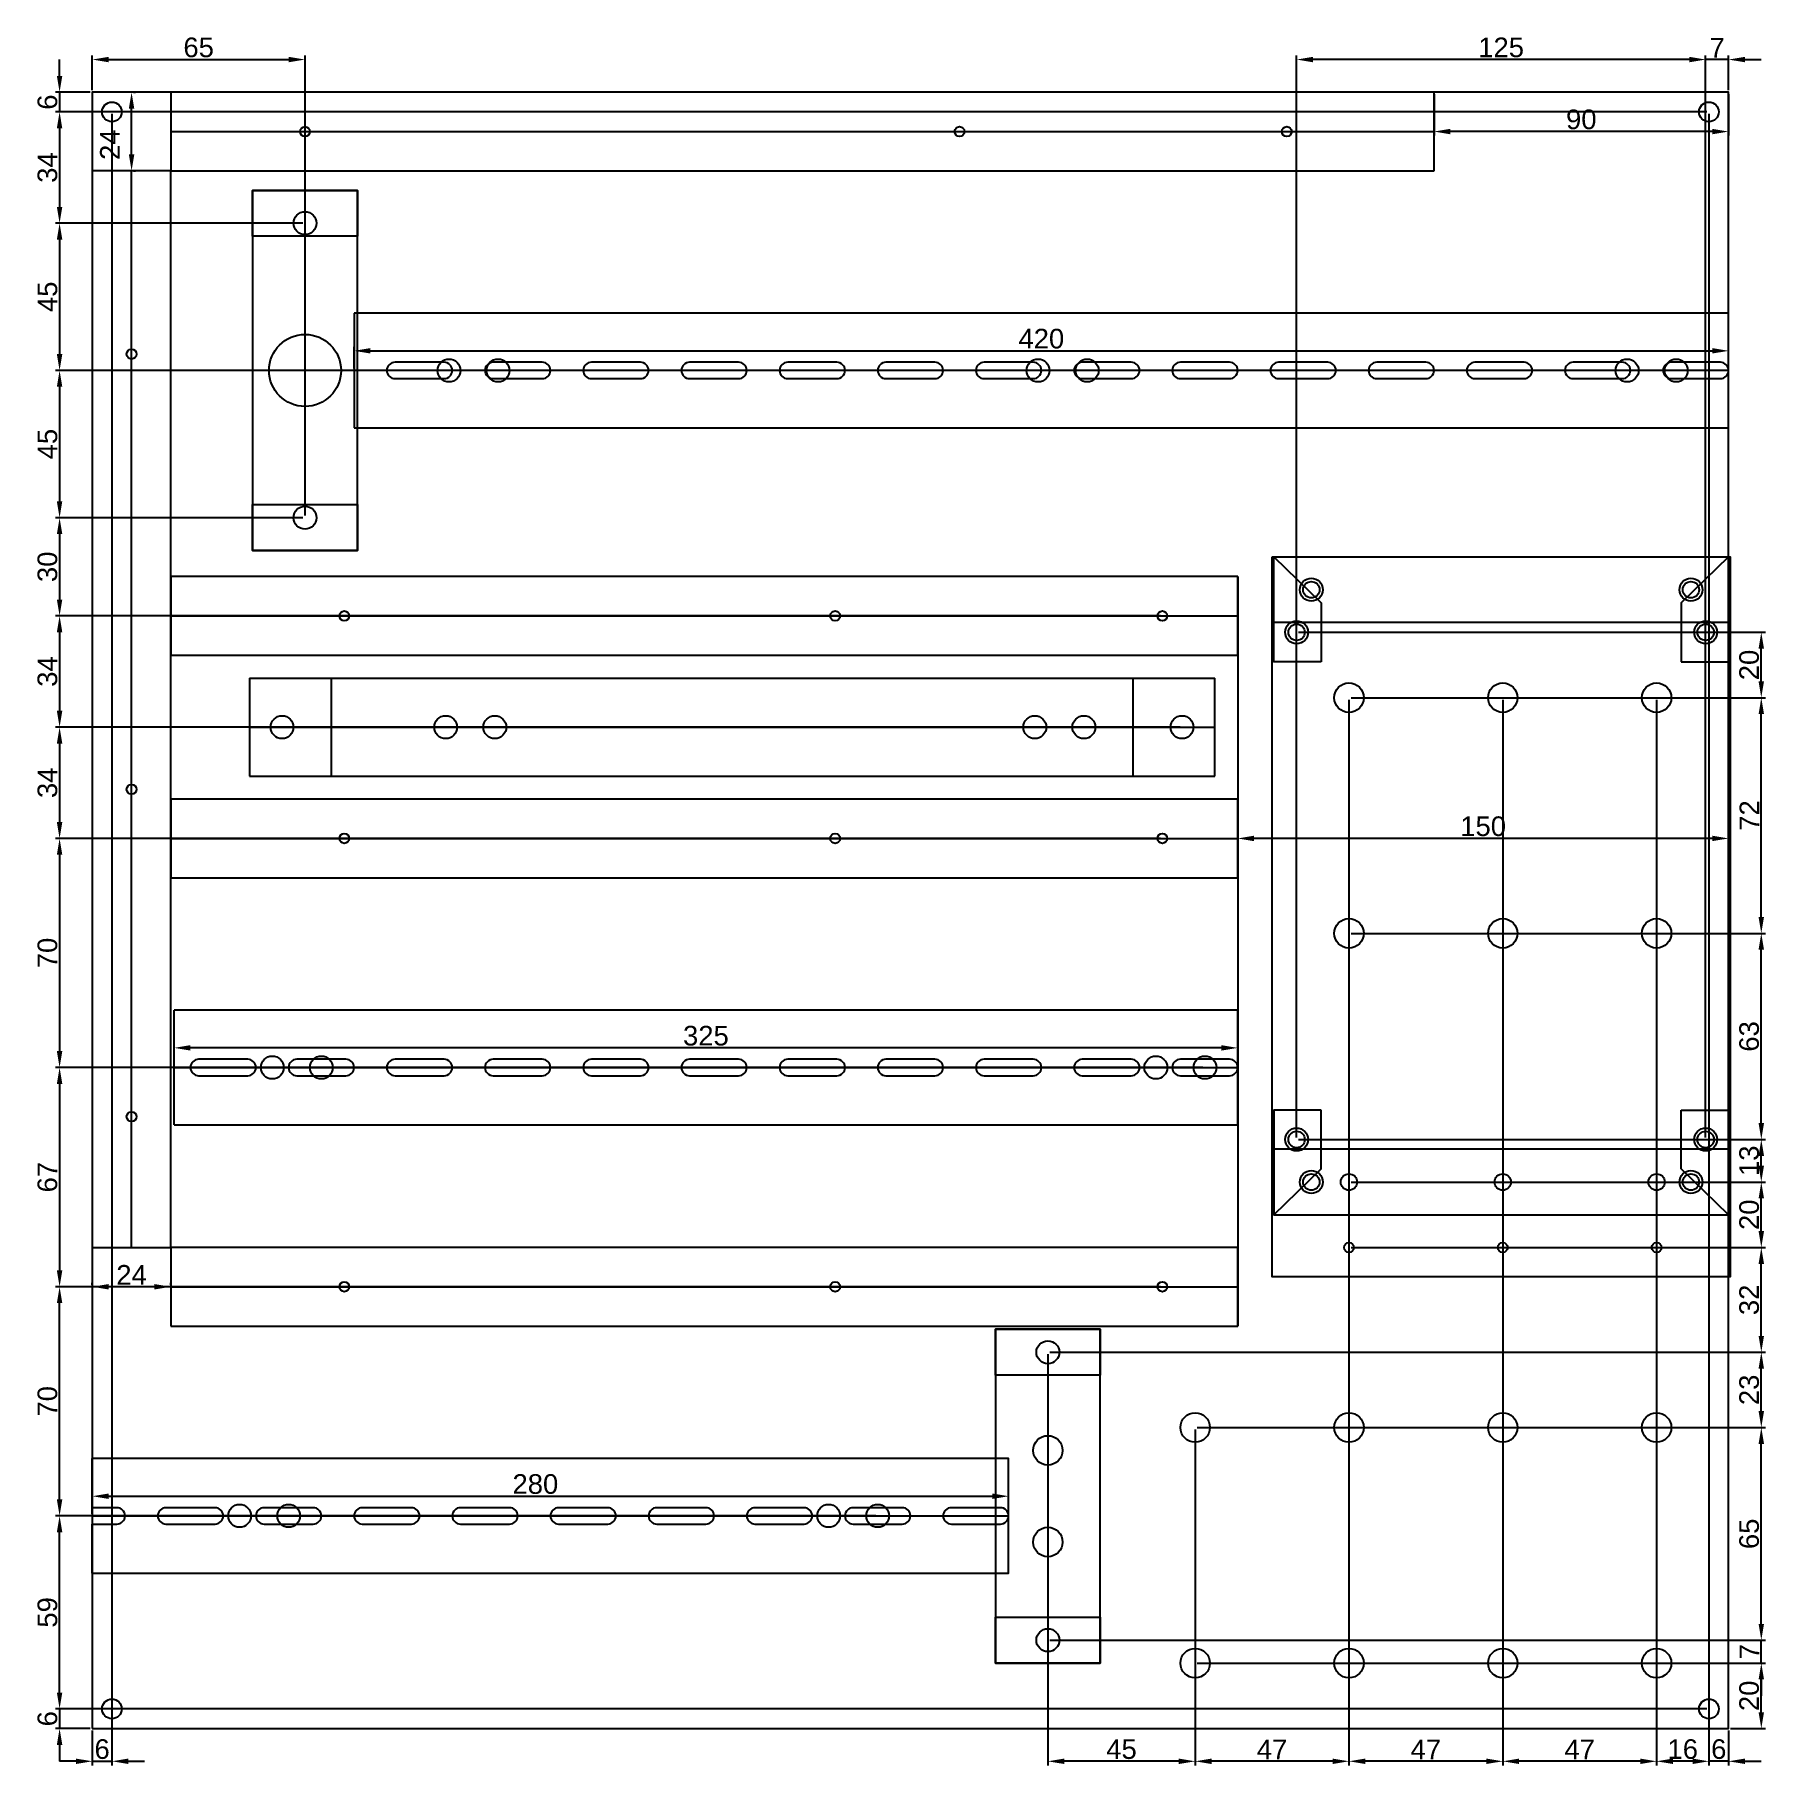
# Model space of a CAD drawing. Header units: millimetres. Extents: x -18 to 511, y -11 to 518.
import ezdxf

# ---------------------------------------------------------------- set-up
doc = ezdxf.new("R2010")
doc.units = ezdxf.units.MM
doc.layers.add('1', color=30, linetype='Continuous')
doc.layers.add('Dimension', color=5, linetype='Continuous')
doc.styles.get("Standard").update_dxf_attribs({"font": 'arial.ttf'})
doc.dimstyles.new('ISO-25', dxfattribs={"dimtxt": 2.5, "dimasz": 2.5, "dimexe": 1.25, "dimexo": 0.625, "dimtad": 1, "dimtxsty": 'Standard', "dimcen": 2.5, "dimadec": 0, "dimazin": 0, "dimtfac": 1, "dimtmove": 0, "dimatfit": 3, "dimfxl": 1, "dimarcsym": 0})

# ---------------------------------------------------------------- blocks, each defined once
blk = doc.blocks.new('*D10')
at = {"layer": '1', "color": 0, "lineweight": -2, "transparency": 16777216}
for p, q in [((0, 65.63), (0, 72.25)), ((5, 71), (275, 71)), ((280, 65.63), (280, 72.25))]:
    blk.add_line(p, q, dxfattribs=at)
at = {"layer": '1', "color": 0, "transparency": 16777216}
for points in [[(5, 71.83), (5, 70.17), (0, 71)], [(275, 71.83), (275, 70.17), (280, 71)]]:
    blk.add_solid(points, dxfattribs=at)
at = {"layer": '1', "color": 0, "transparency": 16777216, "insert": (135.39, 74.69), "char_height": 6, "attachment_point": 5}
blk.add_mtext('280', dxfattribs=at)
blk = doc.blocks.new('*D9')
at = {"layer": '1', "color": 0, "lineweight": -2, "transparency": 16777216}
for p, q in [((350, 272.62), (350, 273.25)), ((495, 272), (355, 272)), ((500, 272.62), (500, 273.25))]:
    blk.add_line(p, q, dxfattribs=at)
at = {"layer": '1', "color": 0, "transparency": 16777216}
for points in [[(355, 272.83), (355, 271.17), (350, 272)], [(495, 272.83), (495, 271.17), (500, 272)]]:
    blk.add_solid(points, dxfattribs=at)
at = {"layer": '1', "color": 0, "transparency": 16777216, "insert": (425, 275.69), "char_height": 6, "attachment_point": 5}
blk.add_mtext('150', dxfattribs=at)
blk = doc.blocks.new('*D11')
at = {"layer": '1', "color": 0, "lineweight": -2, "transparency": 16777216}
for p, q in [((25, 202.63), (25, 209.25)), ((345, 208), (30, 208)), ((350, 202.63), (350, 209.25))]:
    blk.add_line(p, q, dxfattribs=at)
at = {"layer": '1', "color": 0, "transparency": 16777216}
for points in [[(30, 208.83), (30, 207.17), (25, 208)], [(345, 208.83), (345, 207.17), (350, 208)]]:
    blk.add_solid(points, dxfattribs=at)
at = {"layer": '1', "color": 0, "transparency": 16777216, "insert": (187.5, 211.69), "char_height": 6, "attachment_point": 5}
blk.add_mtext('325', dxfattribs=at)
blk = doc.blocks.new('*D12')
at = {"layer": '1', "color": 0, "lineweight": -2, "transparency": 16777216}
for p, q in [((80, 415.62), (80, 422.25)), ((85, 421), (495, 421)), ((500, 415.62), (500, 422.25))]:
    blk.add_line(p, q, dxfattribs=at)
at = {"layer": '1', "color": 0, "transparency": 16777216}
for points in [[(85, 421.83), (85, 420.17), (80, 421)], [(495, 421.83), (495, 420.17), (500, 421)]]:
    blk.add_solid(points, dxfattribs=at)
at = {"layer": '1', "color": 0, "transparency": 16777216, "insert": (290, 424.69), "char_height": 6, "attachment_point": 5}
blk.add_mtext('420', dxfattribs=at)
blk = doc.blocks.new('*D13')
at = {"layer": '1', "color": 0, "lineweight": -2, "transparency": 16777216}
for p, q in [((410, 499.38), (410, 486.75)), ((500, 499.38), (500, 486.75)), ((495, 488), (415, 488))]:
    blk.add_line(p, q, dxfattribs=at)
at = {"layer": '1', "color": 0, "transparency": 16777216}
for points in [[(415, 488.83), (415, 487.17), (410, 488)], [(495, 488.83), (495, 487.17), (500, 488)]]:
    blk.add_solid(points, dxfattribs=at)
at = {"layer": '1', "color": 0, "transparency": 16777216, "insert": (455, 491.69), "char_height": 6, "attachment_point": 5}
blk.add_mtext('90', dxfattribs=at)
blk = doc.blocks.new('*D14')
at = {"layer": '1', "color": 0, "lineweight": -2, "transparency": 16777216}
for p, q in [((0, 135.62), (0, 136.25)), ((19, 135), (5, 135)), ((24, 135.62), (24, 136.25))]:
    blk.add_line(p, q, dxfattribs=at)
at = {"layer": '1', "color": 0, "transparency": 16777216}
for points in [[(5, 135.83), (5, 134.17), (0, 135)], [(19, 135.83), (19, 134.17), (24, 135)]]:
    blk.add_solid(points, dxfattribs=at)
at = {"layer": '1', "color": 0, "transparency": 16777216, "insert": (12, 138.64), "char_height": 6, "attachment_point": 5}
blk.add_mtext('24', dxfattribs=at)
blk = doc.blocks.new('*D15')
at = {"layer": '1', "color": 0, "lineweight": -2, "transparency": 16777216}
for p, q in [((12.63, 500), (13.25, 500)), ((12, 481), (12, 495)), ((12.63, 476), (13.25, 476))]:
    blk.add_line(p, q, dxfattribs=at)
at = {"layer": '1', "color": 0, "transparency": 16777216}
for points in [[(11.17, 495), (12.83, 495), (12, 500)], [(11.17, 481), (12.83, 481), (12, 476)]]:
    blk.add_solid(points, dxfattribs=at)
at = {"layer": '1', "color": 0, "transparency": 16777216, "insert": (5.36, 484), "char_height": 6, "attachment_point": 5, "rotation": 90}
blk.add_mtext('24', dxfattribs=at)
blk = doc.blocks.new('*D16')
at = {"layer": 'Dimension', "color": 0, "lineweight": -2, "transparency": 16777216}
for p, q in [((494, 493.38), (494, -11.25)), ((500, -0.62), (500, -11.25)), ((489, -10), (484, -10)), ((500, -10), (494, -10)), ((505, -10), (510, -10))]:
    blk.add_line(p, q, dxfattribs=at)
at = {"layer": 'Dimension', "color": 0, "transparency": 16777216}
for points in [[(489, -9.17), (489, -10.83), (494, -10)], [(505, -9.17), (505, -10.83), (500, -10)]]:
    blk.add_solid(points, dxfattribs=at)
at = {"layer": 'Dimension', "color": 0, "transparency": 16777216, "insert": (497, -6.31), "char_height": 6, "attachment_point": 5}
blk.add_mtext('6', dxfattribs=at)
blk = doc.blocks.new('*D17')
at = {"layer": 'Dimension', "color": 0, "lineweight": -2, "transparency": 16777216}
for p, q in [((6, 493.38), (6, -11.25)), ((0, -0.62), (0, -11.25)), ((-5, -10), (-10, -10)), ((0, -10), (6, -10)), ((11, -10), (16, -10))]:
    blk.add_line(p, q, dxfattribs=at)
at = {"layer": 'Dimension', "color": 0, "transparency": 16777216}
for points in [[(-5, -9.17), (-5, -10.83), (0, -10)], [(11, -9.17), (11, -10.83), (6, -10)]]:
    blk.add_solid(points, dxfattribs=at)
at = {"layer": 'Dimension', "color": 0, "transparency": 16777216, "insert": (3, -6.31), "char_height": 6, "attachment_point": 5}
blk.add_mtext('6', dxfattribs=at)
blk = doc.blocks.new('*D18')
at = {"layer": 'Dimension', "color": 0, "lineweight": -2, "transparency": 16777216}
for p, q in [((-10, 505), (-10, 510)), ((-0.62, 500), (-11.25, 500)), ((-10, 500), (-10, 494)), ((493.38, 494), (-11.25, 494)), ((-10, 489), (-10, 484))]:
    blk.add_line(p, q, dxfattribs=at)
at = {"layer": 'Dimension', "color": 0, "transparency": 16777216}
for points in [[(-10.83, 505), (-9.17, 505), (-10, 500)], [(-10.83, 489), (-9.17, 489), (-10, 494)]]:
    blk.add_solid(points, dxfattribs=at)
at = {"layer": 'Dimension', "color": 0, "transparency": 16777216, "insert": (-13.69, 497), "char_height": 6, "attachment_point": 5, "rotation": 90}
blk.add_mtext('6', dxfattribs=at)
blk = doc.blocks.new('*D19')
at = {"layer": 'Dimension', "color": 0, "lineweight": -2, "transparency": 16777216}
for p, q in [((-10, 11), (-10, 16)), ((493.38, 6), (-11.25, 6)), ((-10, 6), (-10, 0)), ((-0.63, 0), (-11.25, 0)), ((-10, -5), (-10, -10))]:
    blk.add_line(p, q, dxfattribs=at)
at = {"layer": 'Dimension', "color": 0, "transparency": 16777216}
for points in [[(-10.83, 11), (-9.17, 11), (-10, 6)], [(-10.83, -5), (-9.17, -5), (-10, 0)]]:
    blk.add_solid(points, dxfattribs=at)
at = {"layer": 'Dimension', "color": 0, "transparency": 16777216, "insert": (-13.69, 3), "char_height": 6, "attachment_point": 5, "rotation": 90}
blk.add_mtext('6', dxfattribs=at)
blk = doc.blocks.new('*D20')
at = {"layer": 'Dimension', "color": 0, "lineweight": -2, "transparency": 16777216}
for p, q in [((478, 314.38), (478, -11.25)), ((494, -0.62), (494, -11.25)), ((489, -10), (483, -10))]:
    blk.add_line(p, q, dxfattribs=at)
at = {"layer": 'Dimension', "color": 0, "transparency": 16777216}
for points in [[(483, -9.17), (483, -10.83), (478, -10)], [(489, -9.17), (489, -10.83), (494, -10)]]:
    blk.add_solid(points, dxfattribs=at)
at = {"layer": 'Dimension', "color": 0, "transparency": 16777216, "insert": (486, -6.31), "char_height": 6, "attachment_point": 5}
blk.add_mtext('16', dxfattribs=at)
blk = doc.blocks.new('*D21')
at = {"layer": 'Dimension', "color": 0, "lineweight": -2, "transparency": 16777216}
for p, q in [((431, 314.38), (431, -11.25)), ((478, -0.62), (478, -11.25)), ((473, -10), (436, -10))]:
    blk.add_line(p, q, dxfattribs=at)
at = {"layer": 'Dimension', "color": 0, "transparency": 16777216}
for points in [[(436, -9.17), (436, -10.83), (431, -10)], [(473, -9.17), (473, -10.83), (478, -10)]]:
    blk.add_solid(points, dxfattribs=at)
at = {"layer": 'Dimension', "color": 0, "transparency": 16777216, "insert": (454.5, -6.38), "char_height": 6, "attachment_point": 5}
blk.add_mtext('47', dxfattribs=at)
blk = doc.blocks.new('*D22')
at = {"layer": 'Dimension', "color": 0, "lineweight": -2, "transparency": 16777216}
for p, q in [((384, 314.38), (384, -11.25)), ((431, -0.62), (431, -11.25)), ((426, -10), (389, -10))]:
    blk.add_line(p, q, dxfattribs=at)
at = {"layer": 'Dimension', "color": 0, "transparency": 16777216}
for points in [[(389, -9.17), (389, -10.83), (384, -10)], [(426, -9.17), (426, -10.83), (431, -10)]]:
    blk.add_solid(points, dxfattribs=at)
at = {"layer": 'Dimension', "color": 0, "transparency": 16777216, "insert": (407.5, -6.38), "char_height": 6, "attachment_point": 5}
blk.add_mtext('47', dxfattribs=at)
blk = doc.blocks.new('*D24')
at = {"layer": 'Dimension', "color": 0, "lineweight": -2, "transparency": 16777216}
for p, q in [((337, 91.38), (337, -11.25)), ((384, -0.62), (384, -11.25)), ((379, -10), (342, -10))]:
    blk.add_line(p, q, dxfattribs=at)
at = {"layer": 'Dimension', "color": 0, "transparency": 16777216}
for points in [[(342, -9.17), (342, -10.83), (337, -10)], [(379, -9.17), (379, -10.83), (384, -10)]]:
    blk.add_solid(points, dxfattribs=at)
at = {"layer": 'Dimension', "color": 0, "transparency": 16777216, "insert": (360.5, -6.38), "char_height": 6, "attachment_point": 5}
blk.add_mtext('47', dxfattribs=at)
blk = doc.blocks.new('*D25')
at = {"layer": 'Dimension', "color": 0, "lineweight": -2, "transparency": 16777216}
for p, q in [((292, 114.38), (292, -11.25)), ((337, -0.62), (337, -11.25)), ((332, -10), (297, -10))]:
    blk.add_line(p, q, dxfattribs=at)
at = {"layer": 'Dimension', "color": 0, "transparency": 16777216}
for points in [[(297, -9.17), (297, -10.83), (292, -10)], [(332, -9.17), (332, -10.83), (337, -10)]]:
    blk.add_solid(points, dxfattribs=at)
at = {"layer": 'Dimension', "color": 0, "transparency": 16777216, "insert": (314.5, -6.32), "char_height": 6, "attachment_point": 5}
blk.add_mtext('45', dxfattribs=at)
blk = doc.blocks.new('*D26')
at = {"layer": 'Dimension', "color": 0, "lineweight": -2, "transparency": 16777216}
for p, q in [((488, 510), (483, 510)), ((493, 180.63), (493, 511.25)), ((500, 510), (493, 510)), ((500, 500.62), (500, 511.25)), ((505, 510), (510, 510))]:
    blk.add_line(p, q, dxfattribs=at)
at = {"layer": 'Dimension', "color": 0, "transparency": 16777216}
for points in [[(488, 510.83), (488, 509.17), (493, 510)], [(505, 510.83), (505, 509.17), (500, 510)]]:
    blk.add_solid(points, dxfattribs=at)
at = {"layer": 'Dimension', "color": 0, "transparency": 16777216, "insert": (496.5, 513.62), "char_height": 6, "attachment_point": 5}
blk.add_mtext('7', dxfattribs=at)
blk = doc.blocks.new('*D27')
at = {"layer": 'Dimension', "color": 0, "lineweight": -2, "transparency": 16777216}
for p, q in [((368, 180.63), (368, 511.25)), ((488, 510), (373, 510)), ((493, 500.62), (493, 511.25))]:
    blk.add_line(p, q, dxfattribs=at)
at = {"layer": 'Dimension', "color": 0, "transparency": 16777216}
for points in [[(373, 510.83), (373, 509.17), (368, 510)], [(488, 510.83), (488, 509.17), (493, 510)]]:
    blk.add_solid(points, dxfattribs=at)
at = {"layer": 'Dimension', "color": 0, "transparency": 16777216, "insert": (430.5, 513.69), "char_height": 6, "attachment_point": 5}
blk.add_mtext('125', dxfattribs=at)
blk = doc.blocks.new('*D28')
at = {"layer": 'Dimension', "color": 0, "lineweight": -2, "transparency": 16777216}
for p, q in [((0, 500.63), (0, 511.25)), ((5, 510), (60, 510)), ((65, 370.63), (65, 511.25))]:
    blk.add_line(p, q, dxfattribs=at)
at = {"layer": 'Dimension', "color": 0, "transparency": 16777216}
for points in [[(5, 510.83), (5, 509.17), (0, 510)], [(60, 510.83), (60, 509.17), (65, 510)]]:
    blk.add_solid(points, dxfattribs=at)
at = {"layer": 'Dimension', "color": 0, "transparency": 16777216, "insert": (32.5, 513.69), "char_height": 6, "attachment_point": 5}
blk.add_mtext('65', dxfattribs=at)
blk = doc.blocks.new('*D29')
at = {"layer": 'Dimension', "color": 0, "lineweight": -2, "transparency": 16777216}
for p, q in [((-0.62, 494), (-11.25, 494)), ((-10, 489), (-10, 465)), ((64.38, 460), (-11.25, 460))]:
    blk.add_line(p, q, dxfattribs=at)
at = {"layer": 'Dimension', "color": 0, "transparency": 16777216}
for points in [[(-10.83, 489), (-9.17, 489), (-10, 494)], [(-10.83, 465), (-9.17, 465), (-10, 460)]]:
    blk.add_solid(points, dxfattribs=at)
at = {"layer": 'Dimension', "color": 0, "transparency": 16777216, "insert": (-13.69, 477), "char_height": 6, "attachment_point": 5, "rotation": 90}
blk.add_mtext('34', dxfattribs=at)
blk = doc.blocks.new('*D30')
at = {"layer": 'Dimension', "color": 0, "lineweight": -2, "transparency": 16777216}
for p, q in [((-0.62, 460), (-11.25, 460)), ((-10, 455), (-10, 420)), ((483.38, 415), (-11.25, 415))]:
    blk.add_line(p, q, dxfattribs=at)
at = {"layer": 'Dimension', "color": 0, "transparency": 16777216}
for points in [[(-10.83, 455), (-9.17, 455), (-10, 460)], [(-10.83, 420), (-9.17, 420), (-10, 415)]]:
    blk.add_solid(points, dxfattribs=at)
at = {"layer": 'Dimension', "color": 0, "transparency": 16777216, "insert": (-13.68, 437.5), "char_height": 6, "attachment_point": 5, "rotation": 90}
blk.add_mtext('45', dxfattribs=at)
blk = doc.blocks.new('*D31')
at = {"layer": 'Dimension', "color": 0, "lineweight": -2, "transparency": 16777216}
for p, q in [((-0.62, 415), (-11.25, 415)), ((-10, 410), (-10, 375)), ((64.38, 370), (-11.25, 370))]:
    blk.add_line(p, q, dxfattribs=at)
at = {"layer": 'Dimension', "color": 0, "transparency": 16777216}
for points in [[(-10.83, 410), (-9.17, 410), (-10, 415)], [(-10.83, 375), (-9.17, 375), (-10, 370)]]:
    blk.add_solid(points, dxfattribs=at)
at = {"layer": 'Dimension', "color": 0, "transparency": 16777216, "insert": (-13.68, 392.5), "char_height": 6, "attachment_point": 5, "rotation": 90}
blk.add_mtext('45', dxfattribs=at)
blk = doc.blocks.new('*D32')
at = {"layer": 'Dimension', "color": 0, "lineweight": -2, "transparency": 16777216}
for p, q in [((-0.62, 370), (-11.25, 370)), ((-10, 365), (-10, 345)), ((326.38, 340), (-11.25, 340))]:
    blk.add_line(p, q, dxfattribs=at)
at = {"layer": 'Dimension', "color": 0, "transparency": 16777216}
for points in [[(-10.83, 365), (-9.17, 365), (-10, 370)], [(-10.83, 345), (-9.17, 345), (-10, 340)]]:
    blk.add_solid(points, dxfattribs=at)
at = {"layer": 'Dimension', "color": 0, "transparency": 16777216, "insert": (-13.69, 355), "char_height": 6, "attachment_point": 5, "rotation": 90}
blk.add_mtext('30', dxfattribs=at)
blk = doc.blocks.new('*D33')
at = {"layer": 'Dimension', "color": 0, "lineweight": -2, "transparency": 16777216}
for p, q in [((-0.62, 340), (-11.25, 340)), ((-10, 335), (-10, 311)), ((332.38, 306), (-11.25, 306))]:
    blk.add_line(p, q, dxfattribs=at)
at = {"layer": 'Dimension', "color": 0, "transparency": 16777216}
for points in [[(-10.83, 335), (-9.17, 335), (-10, 340)], [(-10.83, 311), (-9.17, 311), (-10, 306)]]:
    blk.add_solid(points, dxfattribs=at)
at = {"layer": 'Dimension', "color": 0, "transparency": 16777216, "insert": (-13.69, 323), "char_height": 6, "attachment_point": 5, "rotation": 90}
blk.add_mtext('34', dxfattribs=at)
blk = doc.blocks.new('*D34')
at = {"layer": 'Dimension', "color": 0, "lineweight": -2, "transparency": 16777216}
for p, q in [((-0.62, 306), (-11.25, 306)), ((-10, 301), (-10, 277)), ((326.38, 272), (-11.25, 272))]:
    blk.add_line(p, q, dxfattribs=at)
at = {"layer": 'Dimension', "color": 0, "transparency": 16777216}
for points in [[(-10.83, 301), (-9.17, 301), (-10, 306)], [(-10.83, 277), (-9.17, 277), (-10, 272)]]:
    blk.add_solid(points, dxfattribs=at)
at = {"layer": 'Dimension', "color": 0, "transparency": 16777216, "insert": (-13.69, 289), "char_height": 6, "attachment_point": 5, "rotation": 90}
blk.add_mtext('34', dxfattribs=at)
blk = doc.blocks.new('*D35')
at = {"layer": 'Dimension', "color": 0, "lineweight": -2, "transparency": 16777216}
for p, q in [((-0.62, 272), (-11.25, 272)), ((-10, 267), (-10, 207)), ((339.38, 202), (-11.25, 202))]:
    blk.add_line(p, q, dxfattribs=at)
at = {"layer": 'Dimension', "color": 0, "transparency": 16777216}
for points in [[(-10.83, 267), (-9.17, 267), (-10, 272)], [(-10.83, 207), (-9.17, 207), (-10, 202)]]:
    blk.add_solid(points, dxfattribs=at)
at = {"layer": 'Dimension', "color": 0, "transparency": 16777216, "insert": (-13.69, 237), "char_height": 6, "attachment_point": 5, "rotation": 90}
blk.add_mtext('70', dxfattribs=at)
blk = doc.blocks.new('*D36')
at = {"layer": 'Dimension', "color": 0, "lineweight": -2, "transparency": 16777216}
for p, q in [((-0.62, 202), (-11.25, 202)), ((-10, 197), (-10, 140)), ((326.38, 135), (-11.25, 135))]:
    blk.add_line(p, q, dxfattribs=at)
at = {"layer": 'Dimension', "color": 0, "transparency": 16777216}
for points in [[(-10.83, 197), (-9.17, 197), (-10, 202)], [(-10.83, 140), (-9.17, 140), (-10, 135)]]:
    blk.add_solid(points, dxfattribs=at)
at = {"layer": 'Dimension', "color": 0, "transparency": 16777216, "insert": (-13.69, 168.5), "char_height": 6, "attachment_point": 5, "rotation": 90}
blk.add_mtext('67', dxfattribs=at)
blk = doc.blocks.new('*D37')
at = {"layer": 'Dimension', "color": 0, "lineweight": -2, "transparency": 16777216}
for p, q in [((239.38, 65), (-11.25, 65)), ((-10, 11), (-10, 60)), ((-0.63, 6), (-11.25, 6))]:
    blk.add_line(p, q, dxfattribs=at)
at = {"layer": 'Dimension', "color": 0, "transparency": 16777216}
for points in [[(-10.83, 60), (-9.17, 60), (-10, 65)], [(-10.83, 11), (-9.17, 11), (-10, 6)]]:
    blk.add_solid(points, dxfattribs=at)
at = {"layer": 'Dimension', "color": 0, "transparency": 16777216, "insert": (-13.69, 35.5), "char_height": 6, "attachment_point": 5, "rotation": 90}
blk.add_mtext('59', dxfattribs=at)
blk = doc.blocks.new('*D38')
at = {"layer": 'Dimension', "color": 0, "lineweight": -2, "transparency": 16777216}
for p, q in [((-0.62, 135), (-11.25, 135)), ((-10, 70), (-10, 130)), ((-0.62, 65), (-11.25, 65))]:
    blk.add_line(p, q, dxfattribs=at)
at = {"layer": 'Dimension', "color": 0, "transparency": 16777216}
for points in [[(-10.83, 130), (-9.17, 130), (-10, 135)], [(-10.83, 70), (-9.17, 70), (-10, 65)]]:
    blk.add_solid(points, dxfattribs=at)
at = {"layer": 'Dimension', "color": 0, "transparency": 16777216, "insert": (-13.69, 100), "char_height": 6, "attachment_point": 5, "rotation": 90}
blk.add_mtext('70', dxfattribs=at)
blk = doc.blocks.new('*D39')
at = {"layer": 'Dimension', "color": 0, "lineweight": -2, "transparency": 16777216}
for p, q in [((337.63, 20), (511.25, 20)), ((510, 5), (510, 15)), ((500.63, 0), (511.25, 0))]:
    blk.add_line(p, q, dxfattribs=at)
at = {"layer": 'Dimension', "color": 0, "transparency": 16777216}
for points in [[(509.17, 15), (510.83, 15), (510, 20)], [(509.17, 5), (510.83, 5), (510, 0)]]:
    blk.add_solid(points, dxfattribs=at)
at = {"layer": 'Dimension', "color": 0, "transparency": 16777216, "insert": (506.31, 10), "char_height": 6, "attachment_point": 5, "rotation": 90}
blk.add_mtext('20', dxfattribs=at)
blk = doc.blocks.new('*D40')
at = {"layer": 'Dimension', "color": 0, "lineweight": -2, "transparency": 16777216}
for p, q in [((510, 32), (510, 37)), ((292.63, 27), (511.25, 27)), ((510, 20), (510, 27)), ((500.63, 20), (511.25, 20)), ((510, 15), (510, 10))]:
    blk.add_line(p, q, dxfattribs=at)
at = {"layer": 'Dimension', "color": 0, "transparency": 16777216}
for points in [[(509.17, 32), (510.83, 32), (510, 27)], [(509.17, 15), (510.83, 15), (510, 20)]]:
    blk.add_solid(points, dxfattribs=at)
at = {"layer": 'Dimension', "color": 0, "transparency": 16777216, "insert": (506.38, 23.5), "char_height": 6, "attachment_point": 5, "rotation": 90}
blk.add_mtext('7', dxfattribs=at)
blk = doc.blocks.new('*D41')
at = {"layer": 'Dimension', "color": 0, "lineweight": -2, "transparency": 16777216}
for p, q in [((337.63, 92), (511.25, 92)), ((510, 32), (510, 87)), ((500.63, 27), (511.25, 27))]:
    blk.add_line(p, q, dxfattribs=at)
at = {"layer": 'Dimension', "color": 0, "transparency": 16777216}
for points in [[(509.17, 87), (510.83, 87), (510, 92)], [(509.17, 32), (510.83, 32), (510, 27)]]:
    blk.add_solid(points, dxfattribs=at)
at = {"layer": 'Dimension', "color": 0, "transparency": 16777216, "insert": (506.31, 59.5), "char_height": 6, "attachment_point": 5, "rotation": 90}
blk.add_mtext('65', dxfattribs=at)
blk = doc.blocks.new('*D42')
at = {"layer": 'Dimension', "color": 0, "lineweight": -2, "transparency": 16777216}
for p, q in [((292.63, 115), (511.25, 115)), ((510, 97), (510, 110)), ((500.63, 92), (511.25, 92))]:
    blk.add_line(p, q, dxfattribs=at)
at = {"layer": 'Dimension', "color": 0, "transparency": 16777216}
for points in [[(509.17, 110), (510.83, 110), (510, 115)], [(509.17, 97), (510.83, 97), (510, 92)]]:
    blk.add_solid(points, dxfattribs=at)
at = {"layer": 'Dimension', "color": 0, "transparency": 16777216, "insert": (506.31, 103.5), "char_height": 6, "attachment_point": 5, "rotation": 90}
blk.add_mtext('23', dxfattribs=at)
blk = doc.blocks.new('*D43')
at = {"layer": 'Dimension', "color": 0, "lineweight": -2, "transparency": 16777216}
for p, q in [((384.63, 147), (511.25, 147)), ((510, 120), (510, 142)), ((500.63, 115), (511.25, 115))]:
    blk.add_line(p, q, dxfattribs=at)
at = {"layer": 'Dimension', "color": 0, "transparency": 16777216}
for points in [[(509.17, 142), (510.83, 142), (510, 147)], [(509.17, 120), (510.83, 120), (510, 115)]]:
    blk.add_solid(points, dxfattribs=at)
at = {"layer": 'Dimension', "color": 0, "transparency": 16777216, "insert": (506.31, 131), "char_height": 6, "attachment_point": 5, "rotation": 90}
blk.add_mtext('32', dxfattribs=at)
blk = doc.blocks.new('*D44')
at = {"layer": 'Dimension', "color": 0, "lineweight": -2, "transparency": 16777216}
for p, q in [((384.63, 167), (511.25, 167)), ((510, 152), (510, 162)), ((500.63, 147), (511.25, 147))]:
    blk.add_line(p, q, dxfattribs=at)
at = {"layer": 'Dimension', "color": 0, "transparency": 16777216}
for points in [[(509.17, 162), (510.83, 162), (510, 167)], [(509.17, 152), (510.83, 152), (510, 147)]]:
    blk.add_solid(points, dxfattribs=at)
at = {"layer": 'Dimension', "color": 0, "transparency": 16777216, "insert": (506.31, 157), "char_height": 6, "attachment_point": 5, "rotation": 90}
blk.add_mtext('20', dxfattribs=at)
blk = doc.blocks.new('*D45')
at = {"layer": 'Dimension', "color": 0, "lineweight": -2, "transparency": 16777216}
for p, q in [((368.63, 180), (511.25, 180)), ((510, 172), (510, 175)), ((500.63, 167), (511.25, 167))]:
    blk.add_line(p, q, dxfattribs=at)
at = {"layer": 'Dimension', "color": 0, "transparency": 16777216}
for points in [[(509.17, 175), (510.83, 175), (510, 180)], [(509.17, 172), (510.83, 172), (510, 167)]]:
    blk.add_solid(points, dxfattribs=at)
at = {"layer": 'Dimension', "color": 0, "transparency": 16777216, "insert": (506.31, 173.5), "char_height": 6, "attachment_point": 5, "rotation": 90}
blk.add_mtext('13', dxfattribs=at)
blk = doc.blocks.new('*D46')
at = {"layer": 'Dimension', "color": 0, "lineweight": -2, "transparency": 16777216}
for p, q in [((384.63, 243), (511.25, 243)), ((510, 185), (510, 238)), ((500.63, 180), (511.25, 180))]:
    blk.add_line(p, q, dxfattribs=at)
at = {"layer": 'Dimension', "color": 0, "transparency": 16777216}
for points in [[(509.17, 238), (510.83, 238), (510, 243)], [(509.17, 185), (510.83, 185), (510, 180)]]:
    blk.add_solid(points, dxfattribs=at)
at = {"layer": 'Dimension', "color": 0, "transparency": 16777216, "insert": (506.31, 211.5), "char_height": 6, "attachment_point": 5, "rotation": 90}
blk.add_mtext('63', dxfattribs=at)
blk = doc.blocks.new('*D47')
at = {"layer": 'Dimension', "color": 0, "lineweight": -2, "transparency": 16777216}
for p, q in [((384.63, 315), (511.25, 315)), ((510, 248), (510, 310)), ((500.63, 243), (511.25, 243))]:
    blk.add_line(p, q, dxfattribs=at)
at = {"layer": 'Dimension', "color": 0, "transparency": 16777216}
for points in [[(509.17, 310), (510.83, 310), (510, 315)], [(509.17, 248), (510.83, 248), (510, 243)]]:
    blk.add_solid(points, dxfattribs=at)
at = {"layer": 'Dimension', "color": 0, "transparency": 16777216, "insert": (506.36, 279), "char_height": 6, "attachment_point": 5, "rotation": 90}
blk.add_mtext('72', dxfattribs=at)
blk = doc.blocks.new('*D48')
at = {"layer": 'Dimension', "color": 0, "lineweight": -2, "transparency": 16777216}
for p, q in [((368.63, 335), (511.25, 335)), ((510, 320), (510, 330)), ((500.63, 315), (511.25, 315))]:
    blk.add_line(p, q, dxfattribs=at)
at = {"layer": 'Dimension', "color": 0, "transparency": 16777216}
for points in [[(509.17, 330), (510.83, 330), (510, 335)], [(509.17, 320), (510.83, 320), (510, 315)]]:
    blk.add_solid(points, dxfattribs=at)
at = {"layer": 'Dimension', "color": 0, "transparency": 16777216, "insert": (506.31, 325), "char_height": 6, "attachment_point": 5, "rotation": 90}
blk.add_mtext('20', dxfattribs=at)

msp = doc.modelspace()

# ---------------------------------------------------------------- linework, layer by layer
msp.add_lwpolyline([(0, 0), (500, 0), (500, 500), (0, 500)], close=True)
for centre, radius in [((6, 494), 3), ((494, 494), 3), ((65, 488), 1.5), ((265, 488), 1.5), ((365, 488), 1.5), ((65, 460), 3.5), ((12, 420), 1.5), ((109, 415), 3.5), ((124, 415), 3.5), ((289, 415), 3.5), ((304, 415), 3.5), ((469, 415), 3.5), ((484, 415), 3.5), ((65, 370), 3.5), ((77, 340), 1.5), ((227, 340), 1.5), ((327, 340), 1.5), ((368, 335), 3.5), ((493, 335), 3.5), ((384, 315), 4.5), ((431, 315), 4.5), ((478, 315), 4.5), ((58, 306), 3.5), ((333, 306), 3.5), ((12, 287), 1.5), ((77, 272), 1.5), ((227, 272), 1.5), ((327, 272), 1.5), ((384, 243), 4.5), ((431, 243), 4.5), ((478, 243), 4.5), ((55, 202), 3.5), ((70, 202), 3.5), ((325, 202), 3.5), ((340, 202), 3.5), ((12, 187), 1.5), ((368, 180), 3.5), ((493, 180), 3.5), ((384, 167), 2.5), ((431, 167), 2.5), ((478, 167), 2.5), ((384, 147), 1.5), ((431, 147), 1.5), ((478, 147), 1.5), ((77, 135), 1.5), ((227, 135), 1.5), ((327, 135), 1.5), ((292, 115), 3.5), ((337, 92), 4.5), ((384, 92), 4.5), ((431, 92), 4.5), ((478, 92), 4.5), ((45, 65), 3.5), ((60, 65), 3.5), ((225, 65), 3.5), ((240, 65), 3.5), ((292, 27), 3.5), ((337, 20), 4.5), ((384, 20), 4.5), ((431, 20), 4.5), ((478, 20), 4.5), ((6, 6), 3), ((494, 6), 3)]:
    msp.add_circle(centre, radius)
at = {"layer": '1'}
for p, q in [((410, 500), (24, 500)), ((24, 500), (24, 476)), ((410, 476), (410, 500)), ((24, 488), (410, 488)), ((12, 147), (12, 476)), ((24, 476), (410, 476)), ((80, 432.5), (80, 397.5)), ((500, 415), (80, 415)), ((350, 352), (24, 352)), ((24, 352), (24, 328)), ((350, 328), (350, 352)), ((24, 340), (350, 340)), ((24, 328), (350, 328)), ((48, 321), (343, 321)), ((48, 321), (48, 291)), ((73, 321), (73, 291)), ((318, 321), (318, 291)), ((343, 291), (343, 321)), ((48, 306), (343, 306)), ((48, 291), (343, 291)), ((350, 284), (24, 284)), ((24, 284), (24, 260)), ((350, 260), (350, 284)), ((24, 272), (350, 272)), ((24, 260), (350, 260)), ((25, 184.5), (25, 219.5)), ((25, 202), (350, 202)), ((350, 147), (24, 147)), ((24, 147), (24, 123)), ((350, 123), (350, 147)), ((24, 135), (350, 135)), ((24, 123), (350, 123)), ((0, 65), (280, 65))]:
    msp.add_line(p, q, dxfattribs=at)
at = {"layer": '1', "linetype": 'Continuous'}
msp.add_line((350, 352), (350, 123), dxfattribs=at)
at = {"layer": '1'}
for points in [[(24, 476), (0, 476), (0, 147), (24, 147)], [(49, 360), (81, 360), (81, 470), (49, 470)], [(49, 470), (81, 470), (81, 456), (49, 456)], [(0, 432.5), (0, 432.5)], [(81, 360), (49, 360), (49, 374), (81, 374)], [(360.5, 358), (500.5, 358), (500.5, 138), (360.5, 138)], [(375.5, 326), (361, 326), (361, 358), (375.5, 344)], [(361, 358), (500, 358), (500, 338), (361, 338)], [(485.5, 326), (500, 326), (500, 358), (485.5, 344)], [(375.5, 189), (361, 189), (361, 157), (375.5, 171)], [(485.5, 189), (500, 189), (500, 157), (485.5, 171)], [(361, 157), (500, 157), (500, 177), (361, 177)], [(276, 20), (308, 20), (308, 122), (276, 122)], [(276, 122), (308, 122), (308, 108), (276, 108)], [(308, 20), (276, 20), (276, 34), (308, 34)]]:
    msp.add_lwpolyline(points, close=True, dxfattribs=at)
for points in [[(80, 397.5), (500, 397.5), (500, 432.5), (80, 432.5)], [(25, 184.5), (350, 184.5), (350, 219.5), (25, 219.5)], [(0, 62.5), (0, 47.5), (280, 47.5), (280, 82.5), (0, 82.5), (0, 67.5)], [(0, 67.5), (0, 82.5)], [(0, 47.5), (0, 62.5)]]:
    msp.add_lwpolyline(points, dxfattribs=at)
for points in [[(92.5, 417.5, 1), (92.5, 412.5), (107.5, 412.5, 1), (107.5, 417.5)], [(122.5, 417.5, 1), (122.5, 412.5), (137.5, 412.5, 1), (137.5, 417.5)], [(152.5, 417.5, 1), (152.5, 412.5), (167.5, 412.5, 1), (167.5, 417.5)], [(182.5, 417.5, 1), (182.5, 412.5), (197.5, 412.5, 1), (197.5, 417.5)], [(212.5, 417.5, 1), (212.5, 412.5), (227.5, 412.5, 1), (227.5, 417.5)], [(242.5, 417.5, 1), (242.5, 412.5), (257.5, 412.5, 1), (257.5, 417.5)], [(272.5, 417.5, 1), (272.5, 412.5), (287.5, 412.5, 1), (287.5, 417.5)], [(302.5, 417.5, 1), (302.5, 412.5), (317.5, 412.5, 1), (317.5, 417.5)], [(332.5, 417.5, 1), (332.5, 412.5), (347.5, 412.5, 1), (347.5, 417.5)], [(362.5, 417.5, 1), (362.5, 412.5), (377.5, 412.5, 1), (377.5, 417.5)], [(392.5, 417.5, 1), (392.5, 412.5), (407.5, 412.5, 1), (407.5, 417.5)], [(422.5, 417.5, 1), (422.5, 412.5), (437.5, 412.5, 1), (437.5, 417.5)], [(452.5, 417.5, 1), (452.5, 412.5), (467.5, 412.5, 1), (467.5, 417.5)], [(482.5, 417.5, 1), (482.5, 412.5), (497.5, 412.5, 1), (497.5, 417.5)], [(32.5, 204.5, 1), (32.5, 199.5), (47.5, 199.5, 1), (47.5, 204.5)], [(62.5, 204.5, 1), (62.5, 199.5), (77.5, 199.5, 1), (77.5, 204.5)], [(92.5, 204.5, 1), (92.5, 199.5), (107.5, 199.5, 1), (107.5, 204.5)], [(122.5, 204.5, 1), (122.5, 199.5), (137.5, 199.5, 1), (137.5, 204.5)], [(152.5, 204.5, 1), (152.5, 199.5), (167.5, 199.5, 1), (167.5, 204.5)], [(182.5, 204.5, 1), (182.5, 199.5), (197.5, 199.5, 1), (197.5, 204.5)], [(212.5, 204.5, 1), (212.5, 199.5), (227.5, 199.5, 1), (227.5, 204.5)], [(242.5, 204.5, 1), (242.5, 199.5), (257.5, 199.5, 1), (257.5, 204.5)], [(272.5, 204.5, 1), (272.5, 199.5), (287.5, 199.5, 1), (287.5, 204.5)], [(302.5, 204.5, 1), (302.5, 199.5), (317.5, 199.5, 1), (317.5, 204.5)], [(332.5, 204.5, 1), (332.5, 199.5), (347.5, 199.5, 1), (347.5, 204.5)], [(22.5, 67.5, 1), (22.5, 62.5), (37.5, 62.5, 1), (37.5, 67.5)], [(52.5, 67.5, 1), (52.5, 62.5), (67.5, 62.5, 1), (67.5, 67.5)], [(82.5, 67.5, 1), (82.5, 62.5), (97.5, 62.5, 1), (97.5, 67.5)], [(112.5, 67.5, 1), (112.5, 62.5), (127.5, 62.5, 1), (127.5, 67.5)], [(142.5, 67.5, 1), (142.5, 62.5), (157.5, 62.5, 1), (157.5, 67.5)], [(172.5, 67.5, 1), (172.5, 62.5), (187.5, 62.5, 1), (187.5, 67.5)], [(202.5, 67.5, 1), (202.5, 62.5), (217.5, 62.5, 1), (217.5, 67.5)], [(232.5, 67.5, 1), (232.5, 62.5), (247.5, 62.5, 1), (247.5, 67.5)], [(262.5, 67.5, 1), (262.5, 62.5), (277.5, 62.5, 1), (277.5, 67.5)]]:
    msp.add_lwpolyline(points, format="xyb", close=True, dxfattribs=at)
msp.add_lwpolyline([(0, 62.5), (7.5, 62.5, 1), (7.5, 67.5), (0, 67.5)], format="xyb", dxfattribs=at)
for centre, radius in [((65, 415), 11), ((372.5, 348), 3.5), ((372.5, 348), 2.5), ((488.5, 348), 3.5), ((488.5, 348), 2.5), ((368, 335), 2.5), ((493, 335), 2.5), ((108, 306), 3.5), ((123, 306), 3.5), ((288, 306), 3.5), ((303, 306), 3.5), ((368, 180), 2.5), ((493, 180), 2.5), ((372.5, 167), 3.5), ((372.5, 167), 2.5), ((488.5, 167), 3.5), ((488.5, 167), 2.5), ((292, 85), 4.5), ((292, 57), 4.5)]:
    msp.add_circle(centre, radius, dxfattribs=at)

# ---------------------------------------------------------------- dimensions: what is measured, and where the dimension line sits
dim = msp.add_linear_dim(base=(12, 500), p1=(12, 476), p2=(12, 500), angle=90, dimstyle='ISO-25', override={"dimtxt": 6, "dimasz": 5, "dimtmove": 1}, dxfattribs=at)
dim.commit()
dim.dimension.update_dxf_attribs({"geometry": '*D15', "text_midpoint": (9, 484), "dimtype": 160})
for base, p1, p2, picture, middle in [((410, 488), (500, 500), (410, 500), '*D13', (455, 491.688)), ((500, 421), (80, 415), (500, 415), '*D12', (290, 424.688)), ((350, 272), (500, 272), (350, 272), '*D9', (425, 275.688)), ((25, 208), (350, 202), (25, 202), '*D11', (187.5, 211.69)), ((0, 135), (24, 135), (0, 135), '*D14', (12, 138.637))]:
    dim = msp.add_linear_dim(base=base, p1=p1, p2=p2, dimstyle='ISO-25', override={"dimtxt": 6, "dimasz": 5}, dxfattribs=at)
    dim.commit()
    dim.dimension.update_dxf_attribs({"geometry": picture, "text_midpoint": middle})
dim = msp.add_linear_dim(base=(280, 71), p1=(0, 65), p2=(280, 65), dimstyle='ISO-25', override={"dimtxt": 6, "dimasz": 5}, dxfattribs=at)
dim.commit()
dim.dimension.update_dxf_attribs({"geometry": '*D10', "text_midpoint": (135.395, 71), "dimtype": 160})
at = {"layer": 'Dimension'}
for base, p1, p2, picture, middle in [((65, 510), (0, 500), (65, 370), '*D28', (32.5, 513.688)), ((368, 510), (493, 500), (368, 180), '*D27', (430.5, 513.688)), ((493, 510), (500, 500), (493, 180), '*D26', (496.5, 513.625)), ((6, -10), (0, 0), (6, 494), '*D17', (3, -6.312)), ((494, -10), (500, 0), (494, 494), '*D16', (497, -6.312)), ((384, -10), (431, 0), (384, 315), '*D22', (407.5, -6.375)), ((431, -10), (478, 0), (431, 315), '*D21', (454.5, -6.375)), ((478, -10), (494, 0), (478, 315), '*D20', (486, -6.312)), ((292, -10), (337, 0), (292, 115), '*D25', (314.5, -6.324)), ((337, -10), (384, 0), (337, 92), '*D24', (360.5, -6.375))]:
    dim = msp.add_linear_dim(base=base, p1=p1, p2=p2, dimstyle='ISO-25', override={"dimtxt": 6, "dimasz": 5}, dxfattribs=at)
    dim.commit()
    dim.dimension.update_dxf_attribs({"geometry": picture, "text_midpoint": middle})
for base, p1, p2, picture, middle in [((-10, 494), (0, 500), (494, 494), '*D18', (-13.688, 497)), ((-10, 460), (0, 494), (65, 460), '*D29', (-13.69, 477)), ((-10, 415), (0, 460), (484, 415), '*D30', (-13.676, 437.5)), ((-10, 370), (0, 415), (65, 370), '*D31', (-13.676, 392.5)), ((-10, 340), (0, 370), (327, 340), '*D32', (-13.69, 355)), ((-10, 306), (0, 340), (333, 306), '*D33', (-13.69, 323)), ((510, 335), (500, 315), (368, 335), '*D48', (506.312, 325)), ((510, 315), (500, 243), (384, 315), '*D47', (506.363, 279)), ((-10, 272), (0, 306), (327, 272), '*D34', (-13.69, 289)), ((-10, 202), (0, 272), (340, 202), '*D35', (-13.688, 237)), ((510, 243), (500, 180), (384, 243), '*D46', (506.31, 211.5)), ((-10, 135), (0, 202), (327, 135), '*D36', (-13.688, 168.5)), ((510, 180), (500, 167), (368, 180), '*D45', (506.31, 173.5)), ((510, 167), (500, 147), (384, 167), '*D44', (506.312, 157)), ((510, 147), (500, 115), (384, 147), '*D43', (506.31, 131)), ((-10, 135), (0, 65), (0, 135), '*D38', (-13.688, 100)), ((510, 115), (500, 92), (292, 115), '*D42', (506.31, 103.5)), ((510, 92), (500, 27), (337, 92), '*D41', (506.312, 59.5)), ((-10, 65), (0, 6), (240, 65), '*D37', (-13.688, 35.5)), ((510, 27), (500, 20), (292, 27), '*D40', (506.375, 23.5)), ((-10, 0), (494, 6), (0, 0), '*D19', (-13.688, 3)), ((510, 20), (500, 0), (337, 20), '*D39', (506.312, 10))]:
    dim = msp.add_linear_dim(base=base, p1=p1, p2=p2, angle=90, dimstyle='ISO-25', override={"dimtxt": 6, "dimasz": 5}, dxfattribs=at)
    dim.commit()
    dim.dimension.update_dxf_attribs({"geometry": picture, "text_midpoint": middle})

doc.saveas('drawing.dxf')
